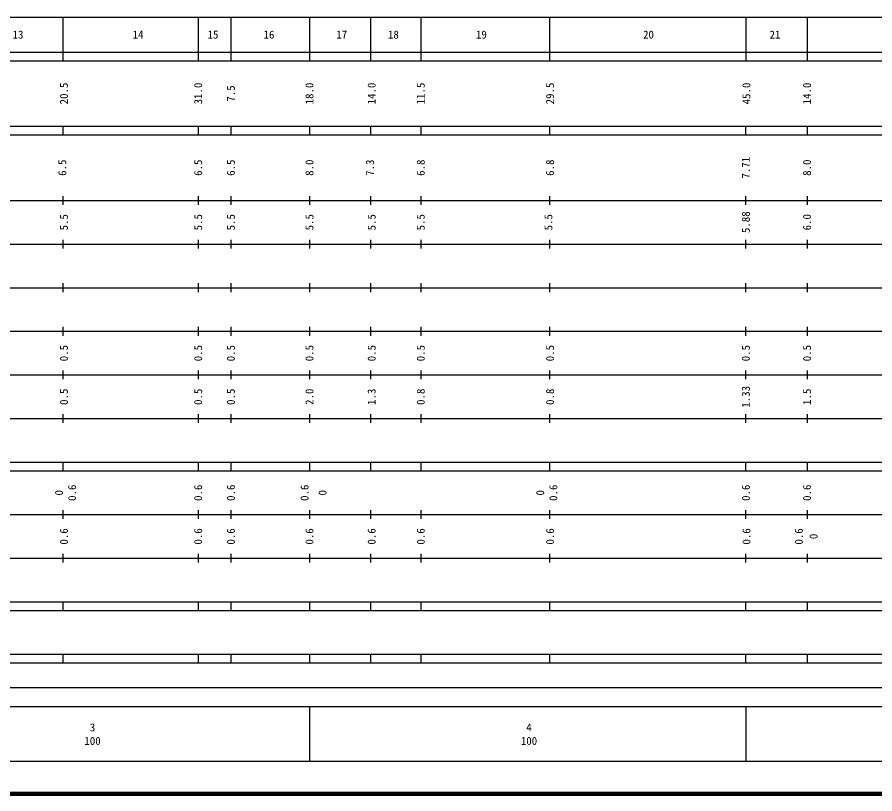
# Model space of a CAD drawing. Units: millimetres on the paper, enlarged 1000 times. Extents: x 40000 to 680000, y 20000 to 380000.
# Drawn here: x 301016 to 497531, y 20000 to 198000 of the extents above; entities that cross this region are included whole.
import ezdxf
from ezdxf.enums import TextEntityAlignment as Align

# ---------------------------------------------------------------- set-up
doc = ezdxf.new("R2010")
doc.units = ezdxf.units.MM
doc.header["$LTSCALE"] = 1000
doc.layers.add('M-TTL', color=2, linetype='Continuous', lineweight=140)
doc.layers.add('M-TTL-BAND', color=7, linetype='Continuous', lineweight=25)
doc.styles.add('ＭＳ ゴシック', font='')
doc.styles.get('ＭＳ ゴシック').set_extended_font_data('MS Gothic')

msp = doc.modelspace()

# ---------------------------------------------------------------- linework, layer by layer
at = {"layer": 'M-TTL'}
msp.add_line((40000, 20000), (680000, 20000), dxfattribs=at)
at = {"layer": 'M-TTL-BAND'}
for p, q in [((68000, 198000), (579000, 198000)), ((311500, 198000), (311500, 188000)), ((342500, 198000), (342500, 188000)), ((350000, 198000), (350000, 188000)), ((368000, 198000), (368000, 188000)), ((382000, 198000), (382000, 188000)), ((393500, 198000), (393500, 188000)), ((423000, 198000), (423000, 188000)), ((468000, 198000), (468000, 188000)), ((482000, 198000), (482000, 188000)), ((40000, 190000), (579000, 190000)), ((40000, 188000), (579000, 188000)), ((40000, 173000), (579000, 173000)), ((311500, 173000), (311500, 171000)), ((342500, 173000), (342500, 171000)), ((350000, 173000), (350000, 171000)), ((368000, 173000), (368000, 171000)), ((382000, 173000), (382000, 171000)), ((393500, 173000), (393500, 171000)), ((423000, 173000), (423000, 171000)), ((468000, 171000), (468000, 173000)), ((482000, 173000), (482000, 171000)), ((40000, 171000), (579000, 171000)), ((40000, 156000), (579000, 156000)), ((311500, 157000), (311500, 155000)), ((342500, 157000), (342500, 155000)), ((350000, 157000), (350000, 155000)), ((368000, 157000), (368000, 155000)), ((382000, 157000), (382000, 155000)), ((393500, 157000), (393500, 155000)), ((423000, 157000), (423000, 155000)), ((468000, 155000), (468000, 157000)), ((482000, 157000), (482000, 155000)), ((46000, 146000), (579000, 146000)), ((311500, 147000), (311500, 145000)), ((342500, 147000), (342500, 145000)), ((350000, 147000), (350000, 145000)), ((368000, 147000), (368000, 145000)), ((382000, 147000), (382000, 145000)), ((393500, 147000), (393500, 145000)), ((423000, 147000), (423000, 145000)), ((468000, 145000), (468000, 147000)), ((482000, 147000), (482000, 145000)), ((52000, 136000), (579000, 136000)), ((311500, 137000), (311500, 135000)), ((342500, 137000), (342500, 135000)), ((350000, 137000), (350000, 135000)), ((368000, 137000), (368000, 135000)), ((382000, 137000), (382000, 135000)), ((393500, 137000), (393500, 135000)), ((423000, 137000), (423000, 135000)), ((468000, 135000), (468000, 137000)), ((482000, 137000), (482000, 135000)), ((46000, 126000), (579000, 126000)), ((311500, 127000), (311500, 125000)), ((342500, 127000), (342500, 125000)), ((350000, 127000), (350000, 125000)), ((368000, 127000), (368000, 125000)), ((382000, 127000), (382000, 125000)), ((393500, 127000), (393500, 125000)), ((423000, 127000), (423000, 125000)), ((468000, 125000), (468000, 127000)), ((482000, 127000), (482000, 125000)), ((52000, 116000), (579000, 116000)), ((311500, 117000), (311500, 115000)), ((342500, 117000), (342500, 115000)), ((350000, 117000), (350000, 115000)), ((368000, 117000), (368000, 115000)), ((382000, 117000), (382000, 115000)), ((393500, 117000), (393500, 115000)), ((423000, 117000), (423000, 115000)), ((468000, 115000), (468000, 117000)), ((482000, 117000), (482000, 115000)), ((311500, 107000), (311500, 105000)), ((342500, 107000), (342500, 105000)), ((350000, 107000), (350000, 105000)), ((368000, 107000), (368000, 105000)), ((382000, 107000), (382000, 105000)), ((393500, 107000), (393500, 105000)), ((423000, 107000), (423000, 105000)), ((468000, 105000), (468000, 107000)), ((482000, 107000), (482000, 105000)), ((46000, 106000), (579000, 106000)), ((40000, 96000), (579000, 96000)), ((311500, 96000), (311500, 94000)), ((342500, 96000), (342500, 94000)), ((350000, 96000), (350000, 94000)), ((368000, 96000), (368000, 94000)), ((382000, 96000), (382000, 94000)), ((393500, 96000), (393500, 94000)), ((423000, 96000), (423000, 94000)), ((468000, 94000), (468000, 96000)), ((482000, 96000), (482000, 94000)), ((40000, 94000), (579000, 94000)), ((311500, 85000), (311500, 83000)), ((342500, 85000), (342500, 83000)), ((350000, 85000), (350000, 83000)), ((368000, 85000), (368000, 83000)), ((382000, 85000), (382000, 83000)), ((393500, 85000), (393500, 83000)), ((423000, 85000), (423000, 83000)), ((468000, 83000), (468000, 85000)), ((482000, 85000), (482000, 83000)), ((49000, 84000), (579000, 84000)), ((311500, 75000), (311500, 73000)), ((342500, 75000), (342500, 73000)), ((350000, 75000), (350000, 73000)), ((368000, 75000), (368000, 73000)), ((382000, 75000), (382000, 73000)), ((393500, 75000), (393500, 73000)), ((423000, 75000), (423000, 73000)), ((468000, 73000), (468000, 75000)), ((482000, 75000), (482000, 73000)), ((40000, 74000), (579000, 74000)), ((40000, 64000), (579000, 64000)), ((311500, 64000), (311500, 62000)), ((342500, 64000), (342500, 62000)), ((350000, 64000), (350000, 62000)), ((368000, 64000), (368000, 62000)), ((382000, 64000), (382000, 62000)), ((393500, 64000), (393500, 62000)), ((423000, 64000), (423000, 62000)), ((468000, 62000), (468000, 64000)), ((482000, 64000), (482000, 62000)), ((40000, 62000), (579000, 62000)), ((40000, 52000), (579000, 52000)), ((311500, 52000), (311500, 50000)), ((342500, 52000), (342500, 50000)), ((350000, 52000), (350000, 50000)), ((368000, 52000), (368000, 50000)), ((382000, 52000), (382000, 50000)), ((393500, 52000), (393500, 50000)), ((423000, 52000), (423000, 50000)), ((468000, 50000), (468000, 52000)), ((482000, 52000), (482000, 50000)), ((40000, 50000), (579000, 50000)), ((70805, 44406), (565903, 44406)), ((40000, 40000), (579000, 40000)), ((368000, 40000), (368000, 27500)), ((468000, 40000), (468000, 27500)), ((68000, 27500), (579000, 27500))]:
    msp.add_line(p, q, dxfattribs=at)

# ---------------------------------------------------------------- texts
at = {"layer": 'M-TTL-BAND', "style": 'ＭＳ ゴシック'}
for s, p in [('13', (301212, 194000)), ('14', (328713, 194000)), ('15', (345881, 194000)), ('16', (358714, 194000)), ('17', (375382, 194000)), ('18', (387215, 194000)), ('19', (407383, 194000)), ('20', (445667, 194000)), ('21', (474666, 194000)), ('3', (318288, 35238)), ('4', (418288, 35238)), ('100', (318288, 32131)), ('100', (418288, 32131))]:
    msp.add_text(s, height=1833, dxfattribs=at).set_placement(p, align=Align.MIDDLE_CENTER)
for s, p in [('20.5', (311726, 180500)), ('31.0', (342477, 180500)), ('18.0', (367978, 180500)), ('14.0', (382228, 180500)), ('11.5', (393479, 180500)), ('29.5', (423105, 180500)), ('45.0', (468092, 180500)), ('14.0', (481982, 180500)), ('7.5', (349977, 180500)), ('6.5', (311351, 163500)), ('6.5', (342477, 163500)), ('6.5', (349977, 163500)), ('8.0', (367978, 163500)), ('7.3', (381853, 163500)), ('6.8', (393479, 163500)), ('6.8', (423105, 163500)), ('7.71', (467967, 163500)), ('8.0', (481982, 163500)), ('5.88', (467967, 151000)), ('5.5', (311726, 151000)), ('5.5', (342477, 151000)), ('5.5', (349977, 151000)), ('5.5', (367978, 151000)), ('5.5', (382228, 151000)), ('5.5', (393479, 151000)), ('5.5', (422730, 151000)), ('6.0', (481982, 151000)), ('0.5', (311726, 121000)), ('0.5', (342477, 121000)), ('0.5', (349977, 121000)), ('0.5', (367978, 121000)), ('0.5', (382228, 121000)), ('0.5', (393479, 121000)), ('0.5', (423105, 121000)), ('0.5', (467967, 121000)), ('0.5', (481982, 121000)), ('0.5', (311726, 111000)), ('0.5', (342477, 111000)), ('0.5', (349977, 111000)), ('2.0', (367978, 111000)), ('1.3', (382228, 111000)), ('0.8', (393479, 111000)), ('0.8', (423105, 111000)), ('1.33', (467967, 111000)), ('1.5', (481982, 111000)), ('0.6', (313601, 89000)), ('0.6', (342477, 89000)), ('0.6', (349977, 89000)), ('0.6', (366853, 89000)), ('0.6', (423855, 89000)), ('0.6', (467967, 89000)), ('0.6', (481982, 89000)), ('0', (310601, 89000)), ('0', (370978, 89000)), ('0', (420855, 89000)), ('0.6', (311726, 79000)), ('0.6', (342477, 79000)), ('0.6', (349977, 79000)), ('0.6', (367978, 79000)), ('0.6', (382228, 79000)), ('0.6', (393479, 79000)), ('0.6', (423105, 79000)), ('0.6', (468105, 79000)), ('0.6', (480107, 79000)), ('0', (483482, 79000))]:
    msp.add_text(s, height=1833, rotation=90, dxfattribs=at).set_placement(p, align=Align.MIDDLE_CENTER)

doc.saveas('drawing.dxf')
